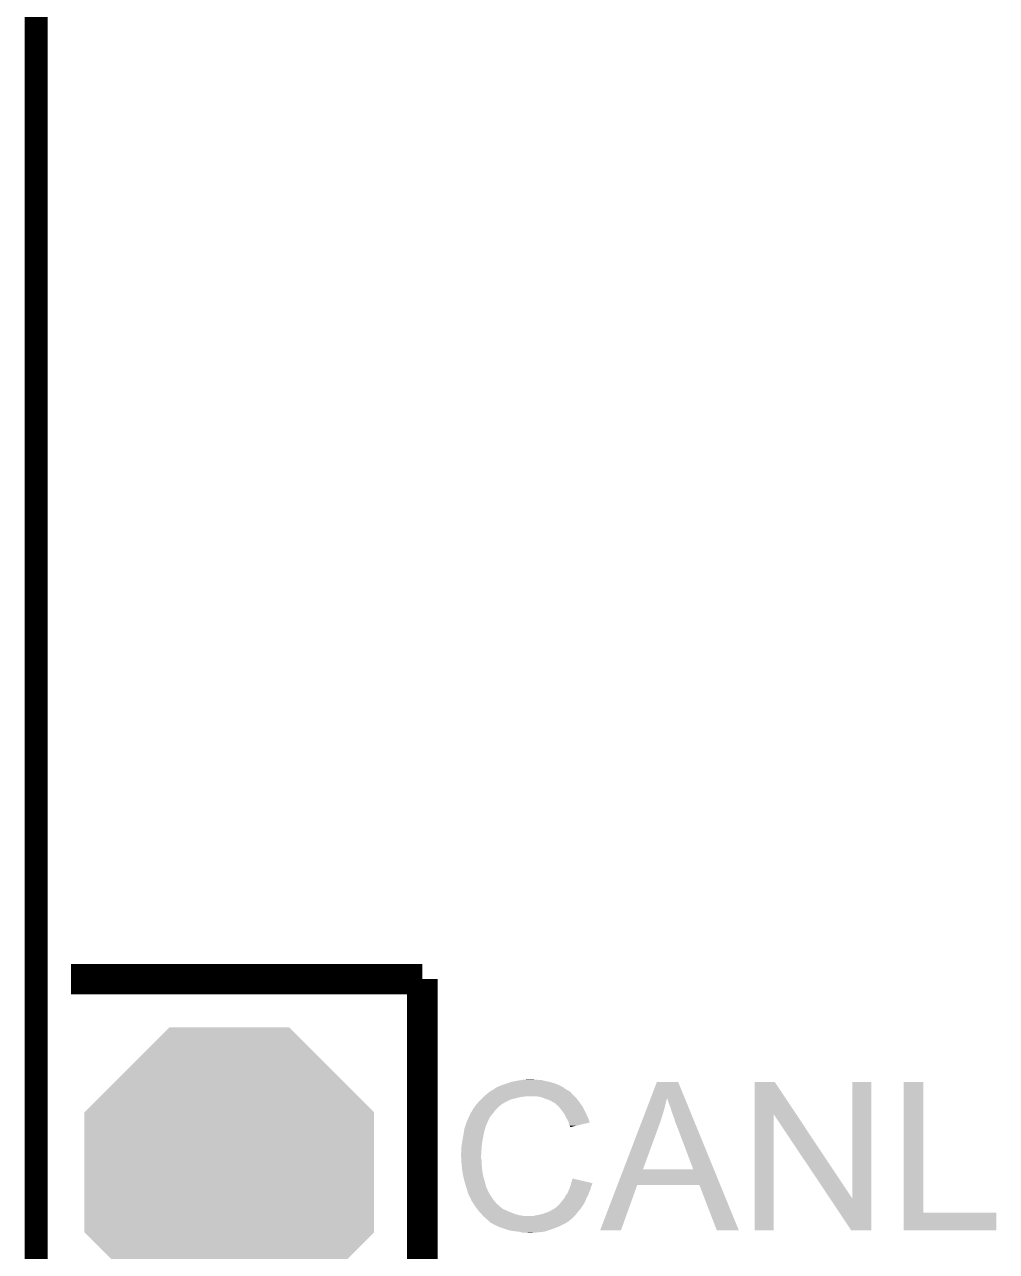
# Model space of a CAD drawing. Extents: x -4.2 to 27.1, y -3.9 to 55.1.
# Drawn here: x -1.35 to 5.04, y 29.45 to 37.52 of the extents above; entities that cross this region are included whole.
import ezdxf

# ---------------------------------------------------------------- set-up
doc = ezdxf.new("R2010")
doc.units = 0
doc.layers.get('0').update_dxf_attribs({"linetype": 'CONTINUOUS'})
for name, color, linetype in [('MCP2517FD_CLICK_GKO', 5, 'CONTINUOUS'), ('MCP2517FD_CLICK_GTO', 14, 'CONTINUOUS'), ('MCP2517FD_CLICK_GTS', 12, 'CONTINUOUS')]:
    doc.layers.add(name, color=color, linetype=linetype)

# ---------------------------------------------------------------- blocks, each defined once
blk = doc.blocks.new('OCTAGON_64')
for points in [[(-0.9525, 0.394538), (-0.394538, 0.9525), (0.9525, 0.394538), (0.394538, 0.9525)], [(-0.9525, -0.394538), (-0.9525, 0.394538), (0.9525, -0.394538), (0.9525, 0.394538)], [(-0.394538, -0.9525), (-0.9525, -0.394538), (0.394538, -0.9525), (0.9525, -0.394538)]]:
    blk.add_solid(points)

msp = doc.modelspace()

# ---------------------------------------------------------------- linework, layer by layer
at = {"layer": 'MCP2517FD_CLICK_GKO', "const_width": 0.1524}
msp.add_lwpolyline([(-1.27, -3.81), (-1.27, 37.80028)], dxfattribs=at)
at = {"layer": 'MCP2517FD_CLICK_GTO', "const_width": 0.20066}
for points in [[(-1.0414, 31.242), (1.27, 31.242)], [(1.27, 28.702), (1.27, 31.242)]]:
    msp.add_lwpolyline(points, dxfattribs=at)
at = {"layer": 'MCP2517FD_CLICK_GTO'}
for points in [[(1.851662, 30.56636), (1.8923, 30.57398), (2.108202, 30.56636), (2.070098, 30.57398)], [(1.8923, 30.57398), (1.92278, 30.57906), (2.070098, 30.57398), (2.052324, 30.57906)], [(1.92278, 30.57906), (1.93802, 30.5816), (2.034542, 30.57906), (2.019302, 30.5816)], [(1.93802, 30.5816), (1.983738, 30.58414), (2.006602, 30.5816), (1.996442, 30.58414)], [(1.6764, 30.47238), (1.694408, 30.487618), (2.26822, 30.47238), (2.252982, 30.487618)], [(1.694408, 30.487618), (1.703416, 30.49524), (2.252982, 30.487618), (2.2479, 30.49524)], [(1.703416, 30.49524), (1.709422, 30.500322), (2.2479, 30.49524), (2.242818, 30.500322)], [(1.709422, 30.500322), (1.713646, 30.502858), (2.242818, 30.500322), (2.24028, 30.502858)], [(1.713646, 30.502858), (1.717876, 30.505398), (2.24028, 30.502858), (2.235204, 30.505398)], [(1.717876, 30.505398), (1.722102, 30.507934), (2.235204, 30.505398), (2.232666, 30.507934)], [(1.722102, 30.507934), (1.722112, 30.50794), (2.232666, 30.507934), (2.230124, 30.50794)], [(1.722112, 30.50794), (1.743268, 30.52064), (2.230124, 30.50794), (2.2098, 30.52064)], [(1.743268, 30.52064), (1.74752, 30.523192), (2.2098, 30.52064), (2.206228, 30.523192)], [(1.74752, 30.523192), (1.747534, 30.525726), (2.206228, 30.523192), (2.20268, 30.525726)], [(1.747534, 30.525726), (1.757682, 30.5308), (2.20268, 30.525726), (2.195574, 30.5308)], [(1.757682, 30.5308), (1.765294, 30.533338), (2.195574, 30.5308), (2.19202, 30.533338)], [(1.765294, 30.533338), (1.7653, 30.53334), (2.19202, 30.533338), (2.192018, 30.53334)], [(1.7653, 30.53334), (1.77546, 30.53842), (2.192018, 30.53334), (2.18186, 30.53842)], [(1.77546, 30.53842), (1.788158, 30.5435), (2.18186, 30.53842), (2.1717, 30.5435)], [(1.788158, 30.5435), (1.800858, 30.54858), (2.1717, 30.5435), (2.16027, 30.54858)], [(1.800858, 30.54858), (1.8161, 30.55366), (2.16027, 30.54858), (2.14884, 30.55366)], [(1.8161, 30.55366), (1.833882, 30.55874), (2.14884, 30.55366), (2.132586, 30.55874)], [(1.833882, 30.55874), (1.851662, 30.56636), (2.132586, 30.55874), (2.108202, 30.56636)], [(2.772844, 30.464614), (2.81179, 30.566346), (2.993076, 30.464614), (2.951484, 30.566346)], [(2.81179, 30.566346), (2.811796, 30.56636), (2.951484, 30.566346), (2.811796, 30.56636)], [(3.454416, 30.355468), (3.45442, 30.566352), (3.726856, 30.355468), (3.586484, 30.566352)], [(3.45442, 30.566352), (3.454422, 30.56636), (3.586484, 30.566352), (3.454422, 30.56636)], [(4.09702, 29.799352), (4.09704, 30.566338), (4.221462, 29.799352), (4.22148, 30.566338)], [(4.09704, 30.566338), (4.097042, 30.56636), (4.22148, 30.566338), (4.097042, 30.56636)], [(4.434842, 29.70784), (4.43486, 30.566338), (4.564402, 29.70784), (4.56438, 30.566338)], [(4.43486, 30.566338), (4.434862, 30.56636), (4.56438, 30.566338), (4.434862, 30.56636)], [(1.605278, 30.3911), (1.617724, 30.408878), (1.760222, 30.3911), (1.778, 30.408878)], [(1.617724, 30.408878), (1.62306, 30.4165), (1.778, 30.408878), (1.788158, 30.4165)], [(1.62306, 30.4165), (1.623062, 30.416502), (1.788158, 30.4165), (1.78816, 30.416502)], [(1.623062, 30.416502), (1.625366, 30.419038), (1.78816, 30.416502), (1.790698, 30.419038)], [(1.625366, 30.419038), (1.641532, 30.43682), (1.790698, 30.419038), (1.821182, 30.43682)], [(1.641532, 30.43682), (1.64846, 30.44444), (1.821182, 30.43682), (1.83769, 30.44444)], [(1.64846, 30.44444), (1.65608, 30.45206), (1.83769, 30.44444), (1.854198, 30.45206)], [(1.65608, 30.45206), (1.67132, 30.4673), (1.854198, 30.45206), (1.91516, 30.4673)], [(1.67132, 30.4673), (1.67386, 30.46984), (1.91516, 30.4673), (1.940562, 30.46984)], [(1.67386, 30.46984), (1.6764, 30.47238), (1.940562, 30.46984), (1.953258, 30.47238)], [(2.047238, 30.4673), (2.016758, 30.47238), (2.2733, 30.4673), (2.26822, 30.47238)], [(2.07518, 30.45714), (2.047238, 30.4673), (2.28346, 30.45714), (2.2733, 30.4673)], [(2.082806, 30.454598), (2.07518, 30.45714), (2.286002, 30.454598), (2.28346, 30.45714)], [(2.098038, 30.44952), (2.082806, 30.454598), (2.290066, 30.44952), (2.286002, 30.454598)], [(2.11328, 30.4419), (2.098038, 30.44952), (2.29616, 30.4419), (2.290066, 30.44952)], [(2.11836, 30.43936), (2.11328, 30.4419), (2.297976, 30.43936), (2.29616, 30.4419)], [(2.131062, 30.43174), (2.11836, 30.43936), (2.303418, 30.43174), (2.297976, 30.43936)], [(2.141216, 30.426662), (2.131062, 30.43174), (2.307046, 30.426662), (2.303418, 30.43174)], [(2.14376, 30.42412), (2.141216, 30.426662), (2.308862, 30.42412), (2.307046, 30.426662)], [(2.163764, 30.40634), (2.14376, 30.42412), (2.321562, 30.40634), (2.308862, 30.42412)], [(2.16662, 30.4038), (2.163764, 30.40634), (2.323014, 30.4038), (2.321562, 30.40634)], [(2.739838, 30.3784), (2.750534, 30.406338), (2.8575, 30.3784), (2.86512, 30.406338)], [(2.750534, 30.406338), (2.759286, 30.4292), (2.86512, 30.406338), (2.8702, 30.4292)], [(2.759286, 30.4292), (2.767066, 30.449522), (2.8702, 30.4292), (2.87528, 30.449522)], [(2.767066, 30.449522), (2.769012, 30.454604), (2.87528, 30.449522), (2.87782, 30.454604)], [(2.769012, 30.454604), (2.772844, 30.464614), (2.87782, 30.454604), (2.877824, 30.464614)], [(2.887978, 30.43174), (2.877824, 30.464614), (3.006516, 30.43174), (2.993076, 30.464614)], [(2.90068, 30.398722), (2.887978, 30.43174), (3.020014, 30.398722), (3.006516, 30.43174)], [(1.5621, 30.30728), (1.575246, 30.335218), (1.70053, 30.30728), (1.7145, 30.335218)], [(1.575246, 30.335218), (1.58242, 30.350464), (1.7145, 30.335218), (1.726358, 30.350464)], [(1.58242, 30.350464), (1.582426, 30.353006), (1.726358, 30.350464), (1.728334, 30.353006)], [(1.582426, 30.353006), (1.58496, 30.355544), (1.728334, 30.353006), (1.730308, 30.355544)], [(1.58496, 30.355544), (1.587504, 30.363162), (1.730308, 30.355544), (1.736234, 30.363162)], [(1.587504, 30.363162), (1.592582, 30.368244), (1.736234, 30.363162), (1.740186, 30.368244)], [(1.592582, 30.368244), (1.59766, 30.378398), (1.740186, 30.368244), (1.748084, 30.378398)], [(1.59766, 30.378398), (1.599182, 30.380938), (1.748084, 30.378398), (1.75006, 30.380938)], [(1.599182, 30.380938), (1.605278, 30.3911), (1.75006, 30.380938), (1.760222, 30.3911)], [(2.178812, 30.38856), (2.16662, 30.4038), (2.33172, 30.38856), (2.323014, 30.4038)], [(2.18694, 30.3784), (2.178812, 30.38856), (2.3368, 30.3784), (2.33172, 30.38856)], [(2.194052, 30.36824), (2.18694, 30.3784), (2.34188, 30.36824), (2.3368, 30.3784)], [(2.204718, 30.353), (2.194052, 30.36824), (2.348654, 30.353), (2.34188, 30.36824)], [(2.20853, 30.34538), (2.204718, 30.353), (2.35204, 30.34538), (2.348654, 30.353)], [(2.21742, 30.3276), (2.20853, 30.34538), (2.360932, 30.3276), (2.35204, 30.34538)], [(2.218834, 30.325058), (2.21742, 30.3276), (2.362202, 30.325058), (2.360932, 30.3276)], [(2.23012, 30.304742), (2.218834, 30.325058), (2.368276, 30.304742), (2.362202, 30.325058)], [(2.714556, 30.31236), (2.739838, 30.3784), (2.83718, 30.31236), (2.8575, 30.3784)], [(2.910838, 30.3657), (2.90068, 30.398722), (3.033514, 30.3657), (3.020014, 30.398722)], [(2.92354, 30.332682), (2.910838, 30.3657), (3.047012, 30.332682), (3.033514, 30.3657)], [(2.92862, 30.317438), (2.92354, 30.332682), (3.053244, 30.317438), (3.047012, 30.332682)], [(3.4544, 29.591022), (3.454416, 30.355468), (3.578838, 29.591022), (3.57886, 30.355468)], [(3.950256, 29.799352), (3.57886, 30.355468), (4.09702, 29.799352), (3.726856, 30.355468)], [(1.54305, 30.2387), (1.546436, 30.259018), (1.6764, 30.2387), (1.681478, 30.259018)], [(1.546436, 30.259018), (1.546862, 30.261562), (1.681478, 30.259018), (1.68275, 30.261562)], [(1.546862, 30.261562), (1.547706, 30.264096), (1.68275, 30.261562), (1.684018, 30.264096)], [(1.547706, 30.264096), (1.549398, 30.269174), (1.684018, 30.264096), (1.68402, 30.269174)], [(1.549398, 30.269174), (1.550244, 30.271714), (1.68402, 30.269174), (1.686554, 30.271714)], [(1.550244, 30.271714), (1.551092, 30.274256), (1.686554, 30.271714), (1.68656, 30.274256)], [(1.551092, 30.274256), (1.561252, 30.30474), (1.68656, 30.274256), (1.69926, 30.30474)], [(1.561252, 30.30474), (1.5621, 30.30728), (1.69926, 30.30474), (1.70053, 30.30728)], [(2.231394, 30.299654), (2.23012, 30.304742), (2.369796, 30.299654), (2.368276, 30.304742)], [(2.232662, 30.29458), (2.231394, 30.299654), (2.348634, 30.29458), (2.369796, 30.299654)], [(2.23774, 30.279342), (2.232662, 30.29458), (2.285084, 30.279342), (2.348634, 30.29458)], [(2.240278, 30.274264), (2.23774, 30.279342), (2.263906, 30.274264), (2.285084, 30.279342)], [(2.242814, 30.271726), (2.240278, 30.274264), (2.25332, 30.271726), (2.263906, 30.274264)], [(2.24282, 30.269208), (2.242814, 30.271726), (2.24282, 30.269208), (2.25332, 30.271726)], [(2.592046, 29.992348), (2.700944, 30.2768), (2.72035, 29.992348), (2.82448, 30.2768)], [(2.700944, 30.2768), (2.714556, 30.31236), (2.82448, 30.2768), (2.83718, 30.31236)], [(2.931162, 30.304738), (2.92862, 30.317438), (3.058436, 30.304738), (3.053244, 30.317438)], [(2.93624, 30.29204), (2.931162, 30.304738), (3.063628, 30.29204), (3.058436, 30.304738)], [(2.94132, 30.281878), (2.93624, 30.29204), (3.067782, 30.281878), (3.063628, 30.29204)], [(2.9464, 30.26664), (2.94132, 30.281878), (3.074012, 30.26664), (3.067782, 30.281878)], [(2.94894, 30.26156), (2.9464, 30.26664), (3.076088, 30.26156), (3.074012, 30.26664)], [(3.05051, 29.99232), (2.94894, 30.26156), (3.18616, 29.99232), (3.076088, 30.26156)], [(1.52908, 30.157422), (1.53162, 30.1752), (1.66116, 30.157422), (1.664122, 30.1752)], [(1.53162, 30.1752), (1.534, 30.1879), (1.664122, 30.1752), (1.66624, 30.1879)], [(1.534, 30.1879), (1.53924, 30.21584), (1.66624, 30.1879), (1.67132, 30.21584)], [(1.53924, 30.21584), (1.54305, 30.2387), (1.67132, 30.21584), (1.6764, 30.2387)], [(1.524, 30.101542), (1.52654, 30.111702), (1.657168, 30.101542), (1.657894, 30.111702)], [(1.524, 30.086302), (1.524, 30.101542), (1.65608, 30.086302), (1.657168, 30.101542)], [(1.524, 30.0863), (1.524, 30.086302), (1.656082, 30.0863), (1.65608, 30.086302)], [(1.525144, 30.063438), (1.524, 30.0863), (1.656082, 30.063438), (1.656082, 30.0863)], [(1.52654, 30.13964), (1.52908, 30.157422), (1.659888, 30.13964), (1.66116, 30.157422)], [(1.52654, 30.111702), (1.52654, 30.13964), (1.657894, 30.111702), (1.659888, 30.13964)], [(1.525526, 30.055816), (1.525144, 30.063438), (1.65862, 30.055816), (1.656082, 30.063438)], [(1.52654, 30.0355), (1.525526, 30.055816), (1.65862, 30.0355), (1.65862, 30.055816)], [(1.527304, 30.027878), (1.52654, 30.0355), (1.65862, 30.027878), (1.65862, 30.0355)], [(1.528826, 30.012642), (1.527304, 30.027878), (1.66116, 30.012642), (1.65862, 30.027878)], [(1.53162, 29.984698), (1.528826, 30.012642), (1.66331, 29.984698), (1.66116, 30.012642)], [(1.532518, 29.979618), (1.53162, 29.984698), (1.6637, 29.979618), (1.66331, 29.984698)], [(1.53924, 29.94152), (1.532518, 29.979618), (1.67132, 29.94152), (1.6637, 29.979618)], [(1.54432, 29.9212), (1.53924, 29.94152), (1.677126, 29.9212), (1.67132, 29.94152)], [(2.25044, 29.908498), (2.25808, 29.931356), (2.355168, 29.908498), (2.25808, 29.931356)], [(2.552168, 29.88818), (2.592036, 29.99232), (3.228734, 29.88818), (3.18616, 29.99232)], [(2.592036, 29.99232), (2.592046, 29.992348), (3.05051, 29.99232), (2.72035, 29.992348)], [(1.548676, 29.90596), (1.54432, 29.9212), (1.68148, 29.90596), (1.677126, 29.9212)], [(1.55448, 29.88564), (1.548676, 29.90596), (1.686902, 29.88564), (1.68148, 29.90596)], [(1.560408, 29.867858), (1.55448, 29.88564), (1.691644, 29.867858), (1.686902, 29.88564)], [(1.561256, 29.865316), (1.560408, 29.867858), (1.694182, 29.865316), (1.691644, 29.867858)], [(1.562948, 29.860238), (1.561256, 29.865316), (1.69672, 29.860238), (1.694182, 29.865316)], [(1.56464, 29.855158), (1.562948, 29.860238), (1.698414, 29.855158), (1.69672, 29.860238)], [(1.565276, 29.85262), (1.56464, 29.855158), (1.69926, 29.85262), (1.698414, 29.855158)], [(1.567182, 29.845), (1.565276, 29.85262), (1.703072, 29.845), (1.69926, 29.85262)], [(1.569722, 29.837382), (1.567182, 29.845), (1.70688, 29.837382), (1.703072, 29.845)], [(2.2225, 29.832302), (2.22794, 29.844998), (2.36365, 29.832302), (2.367278, 29.844998)], [(2.22794, 29.844998), (2.234472, 29.860238), (2.367278, 29.844998), (2.374898, 29.860238)], [(2.234472, 29.860238), (2.23774, 29.86786), (2.374898, 29.860238), (2.376422, 29.86786)], [(2.23774, 29.86786), (2.239644, 29.872938), (2.376422, 29.86786), (2.37744, 29.872938)], [(2.239644, 29.872938), (2.243452, 29.883098), (2.37744, 29.872938), (2.38252, 29.883098)], [(2.243452, 29.883098), (2.24536, 29.888182), (2.38252, 29.883098), (2.383788, 29.888182)], [(2.24536, 29.888182), (2.246628, 29.893258), (2.383788, 29.888182), (2.385058, 29.893258)], [(2.246628, 29.893258), (2.247898, 29.898336), (2.385058, 29.893258), (2.387598, 29.898336)], [(2.247898, 29.898336), (2.24853, 29.900862), (2.387598, 29.898336), (2.3876, 29.900862)], [(2.24853, 29.900862), (2.25044, 29.908498), (2.3876, 29.900862), (2.355168, 29.908498)], [(2.438412, 29.59103), (2.552162, 29.888164), (2.575554, 29.59103), (2.682236, 29.888164)], [(2.552162, 29.888164), (2.552168, 29.88818), (2.682236, 29.888164), (3.091164, 29.88818)], [(3.205476, 29.591014), (3.091164, 29.88818), (3.350224, 29.591014), (3.228734, 29.88818)], [(1.57226, 29.829762), (1.569722, 29.837382), (1.711644, 29.829762), (1.70688, 29.837382)], [(1.5748, 29.82468), (1.57226, 29.829762), (1.714818, 29.82468), (1.711644, 29.829762)], [(1.578386, 29.81706), (1.5748, 29.82468), (1.71958, 29.81706), (1.714818, 29.82468)], [(1.589144, 29.7942), (1.578386, 29.81706), (1.73482, 29.7942), (1.71958, 29.81706)], [(1.59512, 29.7815), (1.589144, 29.7942), (1.74498, 29.7815), (1.73482, 29.7942)], [(1.603588, 29.7688), (1.59512, 29.7815), (1.75514, 29.7688), (1.74498, 29.7815)], [(1.617132, 29.748482), (1.603588, 29.7688), (1.777998, 29.748482), (1.75514, 29.7688)], [(2.16662, 29.756104), (2.1717, 29.76372), (2.325794, 29.756104), (2.330872, 29.76372)], [(2.1717, 29.76372), (2.175508, 29.768798), (2.330872, 29.76372), (2.334258, 29.768798)], [(2.175508, 29.768798), (2.179322, 29.77388), (2.334258, 29.768798), (2.33648, 29.77388)], [(2.179322, 29.77388), (2.18694, 29.781502), (2.33648, 29.77388), (2.339816, 29.781502)], [(2.18694, 29.781502), (2.19456, 29.79166), (2.339816, 29.781502), (2.34426, 29.79166)], [(2.19456, 29.79166), (2.204722, 29.804362), (2.34426, 29.79166), (2.349818, 29.804362)], [(2.204722, 29.804362), (2.20726, 29.80944), (2.349818, 29.804362), (2.35204, 29.80944)], [(2.20726, 29.80944), (2.21234, 29.8196), (2.35204, 29.80944), (2.357846, 29.8196)], [(2.21234, 29.8196), (2.218432, 29.827218), (2.357846, 29.8196), (2.3622, 29.827218)], [(2.218432, 29.827218), (2.2225, 29.832302), (2.3622, 29.827218), (2.36365, 29.832302)], [(4.089396, 29.591008), (3.950256, 29.799352), (4.221458, 29.591008), (4.221462, 29.799352)], [(1.62052, 29.7434), (1.617132, 29.748482), (1.784352, 29.7434), (1.777998, 29.748482)], [(1.632244, 29.72816), (1.62052, 29.7434), (1.803406, 29.72816), (1.784352, 29.7434)], [(1.632246, 29.728158), (1.632244, 29.72816), (1.808484, 29.728158), (1.803406, 29.72816)], [(1.636152, 29.72308), (1.632246, 29.728158), (1.818642, 29.72308), (1.808484, 29.728158)], [(1.638108, 29.720538), (1.636152, 29.72308), (1.826264, 29.720538), (1.818642, 29.72308)], [(1.642014, 29.71546), (1.638108, 29.720538), (1.83388, 29.71546), (1.826264, 29.720538)], [(1.64592, 29.710382), (1.642014, 29.71546), (1.847422, 29.710382), (1.83388, 29.71546)], [(1.648462, 29.70784), (1.64592, 29.710382), (1.8542, 29.70784), (1.847422, 29.710382)], [(1.65862, 29.69768), (1.648462, 29.70784), (1.879596, 29.69768), (1.8542, 29.70784)], [(1.658622, 29.697678), (1.65862, 29.69768), (1.8796, 29.697678), (1.879596, 29.69768)], [(1.664716, 29.69006), (1.658622, 29.697678), (1.90754, 29.69006), (1.8796, 29.697678)], [(1.668778, 29.684982), (1.664716, 29.69006), (1.93801, 29.684982), (1.90754, 29.69006)], [(1.668782, 29.68498), (1.668778, 29.684982), (1.938022, 29.68498), (1.93801, 29.684982)], [(1.681478, 29.674822), (1.668782, 29.68498), (2.2606, 29.674822), (2.270758, 29.68498)], [(1.998982, 29.68498), (2.00914, 29.68752), (2.270758, 29.68498), (2.273298, 29.68752)], [(2.00914, 29.68752), (2.02184, 29.69006), (2.273298, 29.68752), (2.275838, 29.69006)], [(2.02184, 29.69006), (2.03454, 29.6926), (2.275838, 29.69006), (2.277742, 29.6926)], [(2.03454, 29.6926), (2.06502, 29.700222), (2.277742, 29.6926), (2.283458, 29.700222)], [(2.06502, 29.700222), (2.09296, 29.71038), (2.283458, 29.700222), (2.291078, 29.71038)], [(2.09296, 29.71038), (2.092962, 29.710382), (2.291078, 29.71038), (2.29108, 29.710382)], [(2.092962, 29.710382), (2.123438, 29.72562), (2.29108, 29.710382), (2.304414, 29.72562)], [(2.123438, 29.72562), (2.132324, 29.730698), (2.304414, 29.72562), (2.30886, 29.730698)], [(2.132324, 29.730698), (2.141218, 29.73578), (2.30886, 29.730698), (2.312246, 29.73578)], [(2.141218, 29.73578), (2.15392, 29.74594), (2.312246, 29.73578), (2.31902, 29.74594)], [(2.15392, 29.74594), (2.161544, 29.753562), (2.31902, 29.74594), (2.3241, 29.753562)], [(2.161544, 29.753562), (2.16662, 29.756104), (2.3241, 29.753562), (2.325794, 29.756104)], [(4.43484, 29.591022), (4.434842, 29.707818), (5.044418, 29.591022), (5.04444, 29.707818)], [(4.434842, 29.707818), (4.434842, 29.70784), (5.04444, 29.707818), (4.564402, 29.70784)], [(1.681482, 29.67482), (1.681478, 29.674822), (2.2606, 29.67482), (2.2606, 29.674822)], [(1.69164, 29.664662), (1.681482, 29.67482), (2.248986, 29.664662), (2.2606, 29.67482)], [(1.701798, 29.65704), (1.69164, 29.664662), (2.240274, 29.65704), (2.248986, 29.664662)], [(1.701814, 29.657026), (1.701798, 29.65704), (2.237734, 29.657026), (2.240274, 29.65704)], [(1.706882, 29.651958), (1.701814, 29.657026), (2.235194, 29.651958), (2.237734, 29.657026)], [(1.709422, 29.649418), (1.706882, 29.651958), (2.230118, 29.649418), (2.235194, 29.651958)], [(1.714498, 29.644342), (1.709422, 29.649418), (2.222504, 29.644342), (2.230118, 29.649418)], [(1.714502, 29.64434), (1.714498, 29.644342), (2.222502, 29.64434), (2.222504, 29.644342)], [(1.722114, 29.639264), (1.714502, 29.64434), (2.21404, 29.639264), (2.222502, 29.64434)], [(1.724638, 29.63926), (1.722114, 29.639264), (2.214034, 29.63926), (2.21404, 29.639264)], [(1.72466, 29.636734), (1.724638, 29.63926), (2.209822, 29.636734), (2.214034, 29.63926)], [(1.724688, 29.63672), (1.72466, 29.636734), (2.2098, 29.63672), (2.209822, 29.636734)], [(1.7653, 29.6164), (1.724688, 29.63672), (2.16916, 29.6164), (2.2098, 29.63672)], [(1.78689, 29.60878), (1.7653, 29.6164), (2.14884, 29.60878), (2.16916, 29.6164)], [(1.80848, 29.60116), (1.78689, 29.60878), (2.13106, 29.60116), (2.14884, 29.60878)], [(1.849118, 29.58846), (1.80848, 29.60116), (2.092958, 29.58846), (2.13106, 29.60116)], [(1.869438, 29.58592), (1.849118, 29.58846), (2.085338, 29.58592), (2.092958, 29.58846)], [(1.910078, 29.58084), (1.869438, 29.58592), (2.062478, 29.58084), (2.085338, 29.58592)], [(1.918968, 29.5783), (1.910078, 29.58084), (2.03708, 29.5783), (2.062478, 29.58084)], [(1.927856, 29.57576), (1.918968, 29.5783), (2.00914, 29.57576), (2.03708, 29.5783)], [(1.965958, 29.57322), (1.955798, 29.57576), (1.981202, 29.57322), (2.00914, 29.57576)], [(2.575544, 29.591), (2.438412, 29.59103), (2.575544, 29.591), (2.575554, 29.59103)], [(3.350228, 29.591), (3.350224, 29.591014), (3.350228, 29.591), (3.205476, 29.591014)], [(3.578838, 29.591), (3.4544, 29.591022), (3.578838, 29.591), (3.578838, 29.591022)], [(4.221458, 29.591), (4.089396, 29.591008), (4.221458, 29.591), (4.221458, 29.591008)], [(5.044418, 29.591), (4.43484, 29.591022), (5.044418, 29.591), (5.044418, 29.591022)]]:
    msp.add_solid(points, dxfattribs=at)

# ---------------------------------------------------------------- block references
at = {"layer": 'MCP2517FD_CLICK_GTS'}
msp.add_blockref('OCTAGON_64', (0, 29.972), dxfattribs=at)

doc.saveas('drawing.dxf')
